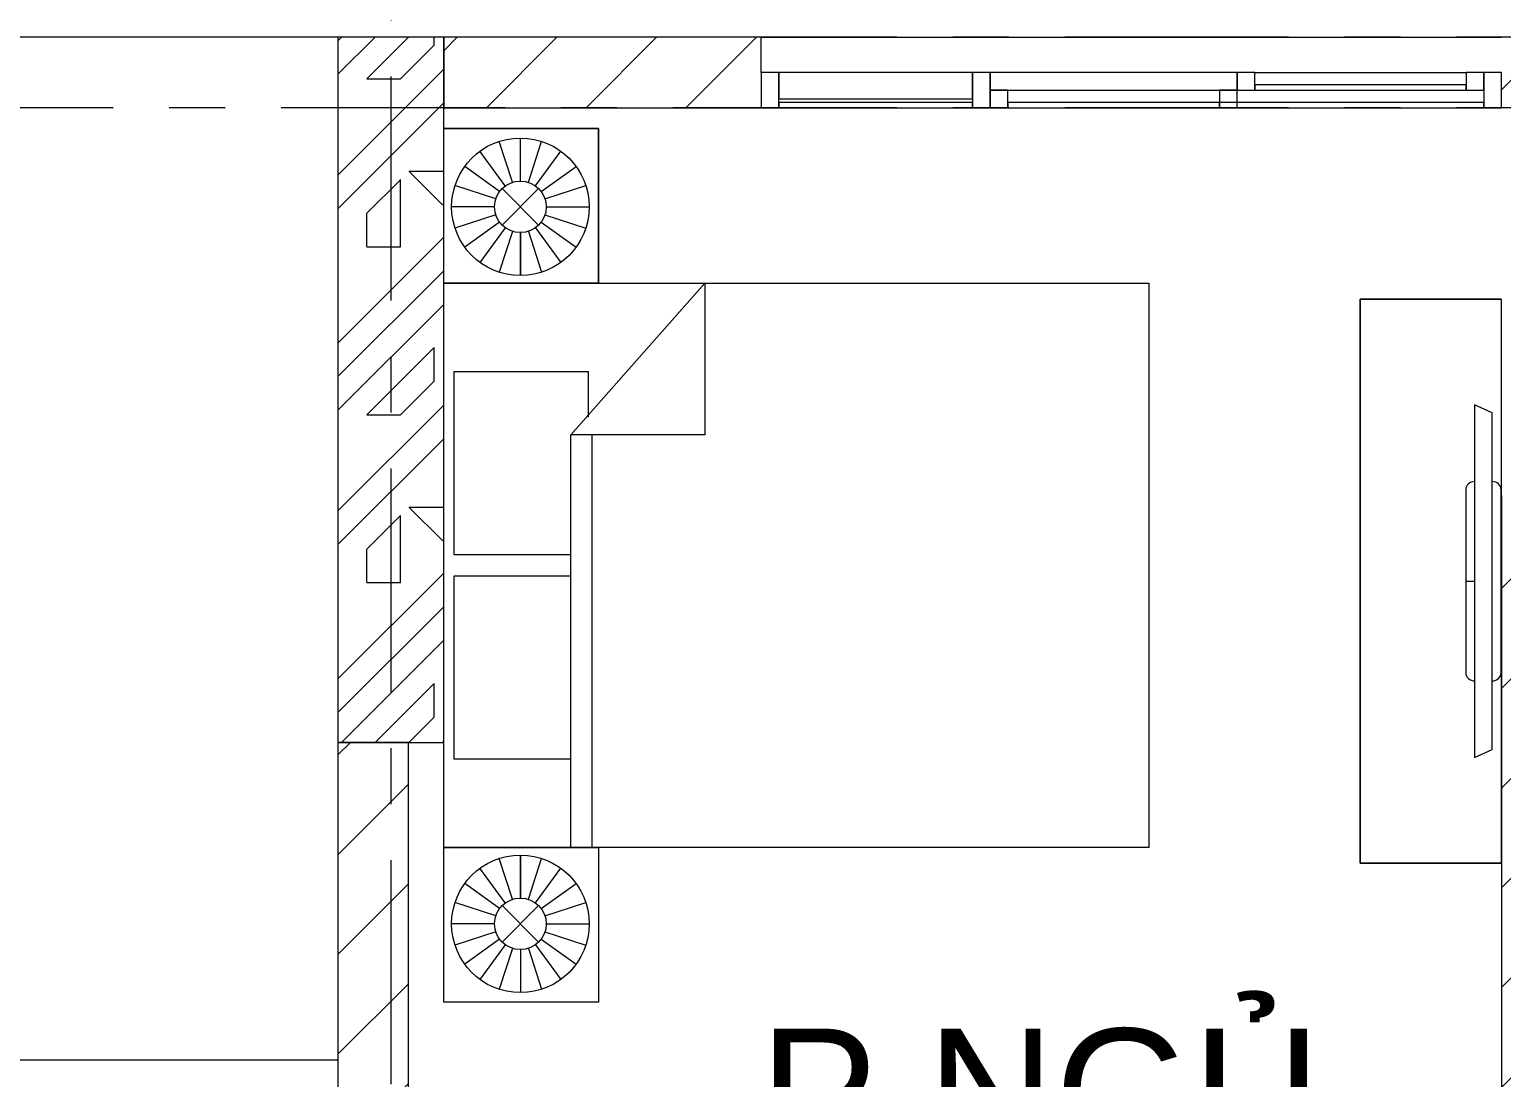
# Model space of a CAD drawing. Header units: millimetres. Extents: x -20144 to 104140, y -11426 to 48263.
# Drawn here: x 9426 to 13601, y 39650 to 42622 of the extents above; entities that cross this region are included whole.
import ezdxf

# ---------------------------------------------------------------- set-up
doc = ezdxf.new("R2010")
doc.units = ezdxf.units.MM
doc.linetypes.add('Grid Line', pattern=[22.225, 12.7, -3.175, 3.175, -3.175])
for name, color, linetype, lineweight in [('CHU', 181, 'Continuous', 5), ('CUA', 31, 'Continuous', 9), ('DIM', 1, 'Continuous', 5), ('HATCH-TUONG', 152, 'Continuous', 9), ('NET CAT', 3, 'Continuous', 5), ('NET-CAT', 3, 'Continuous', 9), ('NET-THAY', 2, 'Continuous', 15), ('THIET BI', 44, 'Continuous', 5), ('TRUC', 225, 'Continuous', 5)]:
    doc.layers.add(name, color=color, linetype=linetype, lineweight=lineweight)
doc.styles.add('Arial_2', font='arial_1.ttf', dxfattribs={"height": 360})
doc.styles.add('TA1', font='arial_1.ttf')
doc.dimstyles.new('D_200_KTx2', dxfattribs={"dimtxt": 400, "dimasz": 300, "dimexe": 300, "dimexo": 300, "dimgap": 160, "dimtad": 1, "dimdec": 0, "dimzin": 9, "dimtxsty": 'TA1', "dimblk": 'ARCHTICK', "dimcen": 1, "dimdle": 300, "dimclrd": 256, "dimclre": 256, "dimclrt": 7, "dimadec": 0, "dimazin": 0, "dimtfac": 1, "dimtdec": 0, "dimtix": 1, "dimtmove": 1, "dimatfit": 3, "dimldrblk": 'ARCHTICK', "dimfxl": 0, "dimtolj": 1, "dimtzin": 0, "dimlwd": -1, "dimlwe": -1, "dimarcsym": 0})
pattern_1 = [(45, (0, 0), (-141.4214, 141.4214), [])]

# ---------------------------------------------------------------- blocks, each defined once
blk = doc.blocks.new('X-GIUONG1 - X-GIUONG-V44-MẶT BẰNG TẦNG 4')
at = {"layer": 'THIET BI'}
for p, q in [((-800, 2000), (800, 2000)), ((-800, 0), (-800, 2000)), ((-800, 0), (-800, 2000)), ((-800, 2000), (800, 2000)), ((800, 2000), (800, 0)), ((800, 2000), (800, 0)), ((-800, 740), (-370, 740)), ((-370, 360), (-800, 740)), ((-370, 740), (-370, 360)), ((-1239, 439), (-800, 439)), ((-1239, 0), (-1239, 439)), ((-1239, 439), (-1239, 0)), ((-800, 439), (-1239, 439)), ((-800, 439), (-800, 0)), ((-800, 0), (-800, 439)), ((-370, 420), (800, 420)), ((800, 439), (1239, 439)), ((800, 0), (800, 439)), ((800, 439), (1239, 439)), ((800, 0), (800, 439)), ((1239, 439), (1239, 0)), ((1239, 439), (1239, 0)), ((-1039.2, 287), (-1076.9, 402.9)), ((-1016.6, 290.5), (-1016.6, 412.5)), ((-993.9, 287), (-956.3, 402.9)), ((-550, 410), (-420, 410)), ((-550, 30), (-550, 410)), ((993.9, 287), (956.3, 402.9)), ((1016.6, 290.5), (1016.6, 412.5)), ((1039.2, 287), (1076.9, 402.9)), ((-1059.6, 276.6), (-1131.2, 375.2)), ((-973.5, 276.6), (-901.9, 375.2)), ((800, 360), (-370, 360)), ((-30, 360), (-30, 30)), ((30, 30), (30, 360)), ((550, 360), (550, 30)), ((973.5, 276.6), (901.9, 375.2)), ((1059.6, 276.6), (1131.2, 375.2)), ((-1075.8, 260.4), (-1174.4, 332.1)), ((-957.4, 260.4), (-858.7, 332.1)), ((957.4, 260.4), (858.7, 332.1)), ((1075.8, 260.4), (1174.4, 332.1)), ((-1086.1, 240), (-1202.1, 277.7)), ((-1068.3, 269.1), (-964.8, 165.6)), ((-1068.3, 165.6), (-964.8, 269.1)), ((-947, 240), (-831, 277.7)), ((947, 240), (831, 277.7)), ((1068.3, 269.1), (964.8, 165.6)), ((1068.3, 165.6), (964.8, 269.1)), ((1086.1, 240), (1202.1, 277.7)), ((-1089.7, 217.4), (-1211.7, 217.4)), ((-943.4, 217.4), (-821.4, 217.4)), ((-821.4, 217.4), (-943.4, 217.4)), ((943.4, 217.4), (821.4, 217.4)), ((821.4, 217.4), (943.4, 217.4)), ((1089.7, 217.4), (1211.7, 217.4)), ((-1086.1, 194.8), (-1202.1, 157.1)), ((-1075.8, 174.4), (-1174.4, 102.7)), ((-957.4, 174.4), (-858.7, 102.7)), ((-947, 194.8), (-831, 157.1)), ((947, 194.8), (831, 157.1)), ((957.4, 174.4), (858.7, 102.7)), ((1075.8, 174.4), (1174.4, 102.7)), ((1086.1, 194.8), (1202.1, 157.1)), ((-1059.6, 158.2), (-1131.2, 59.5)), ((-1039.2, 147.8), (-1076.9, 31.8)), ((-1016.6, 144.2), (-1016.6, 22.2)), ((-993.9, 147.8), (-956.3, 31.8)), ((-973.5, 158.2), (-901.9, 59.5)), ((973.5, 158.2), (901.9, 59.5)), ((993.9, 147.8), (956.3, 31.8)), ((1016.6, 144.2), (1016.6, 22.2)), ((1039.2, 147.8), (1076.9, 31.8)), ((1059.6, 158.2), (1131.2, 59.5)), ((-30, 30), (-550, 30)), ((550, 30), (30, 30)), ((800, 0), (502.5, 0)), ((800, 0), (502.5, 0)), ((1239, 0), (800, 0)), ((1239, 0), (800, 0))]:
    blk.add_line(p, q, dxfattribs=at)
for centre, radius in [((-1016.6, 217.4), 195.1), ((1016.6, 217.4), 195.1), ((-1016.6, 217.4), 73.2), ((1016.6, 217.4), 73.2)]:
    blk.add_circle(centre, radius, dxfattribs=at)
blk = doc.blocks.new('X-TV1 - X-TV 4-939455-MẶT BẰNG TẦNG 4')
at = {"layer": 'THIET BI'}
for p, q in [((0, 0), (1600, 0)), ((0, -400), (0, 0)), ((0, 0), (0, -400)), ((1060, 0), (540, 0)), ((1600, 0), (1600, -400)), ((1600, -400), (1600, 0)), ((322.5, -25), (300, -75)), ((1277.5, -25), (322.5, -25)), ((1300, -75), (1277.5, -25)), ((300, -75), (1300, -75)), ((800, -100), (800, -75)), ((540, -100), (1060, -100)), ((1600, -400), (0, -400)), ((0, -400), (1600, -400))]:
    blk.add_line(p, q, dxfattribs=at)
for centre, start_param, end_param in [((540, -25), 0, 1.570796), ((1060, -25), 4.712389, 6.283185), ((540, -75), 1.570796, 3.141593), ((1060, -75), 3.141593, 4.712389)]:
    blk.add_ellipse(centre, major_axis=(0, 25), ratio=0.9, start_param=start_param, end_param=end_param, dxfattribs=at)
blk = doc.blocks.new('X-PHONG NGU 2 - X-PHONG NGU 2_Recovery_-932889-MẶT BẰNG TẦNG 4')
at = {"layer": 'CUA'}
for p, q in [((-1000, 0), (-1050, 0)), ((-1050, 0), (-1050, -100)), ((-450, 0), (-1000, 0)), ((-1000, 0), (-1000, -75)), ((-1000, -100), (-1000, 0)), ((-450, -75), (-450, 0)), ((-400, 0), (-450, 0)), ((-450, 0), (-450, -100)), ((300, 0), (-400, 0)), ((-400, 0), (-400, -50)), ((-400, -100), (-400, 0)), ((300, -50), (300, 0)), ((350, 0), (300, 0)), ((300, 0), (300, -50)), ((350, -50), (350, 0)), ((350, 0), (950, 0)), ((1000, 0), (950, 0)), ((950, 0), (950, -50)), ((1050, 0), (1000, 0)), ((1000, 0), (1000, -100)), ((1000, -50), (1000, 0)), ((1050, -100), (1050, 0)), ((950, -35), (350, -35)), ((350, -35), (350, -50)), ((950, -50), (950, -35)), ((-1000, -75), (-450, -75)), ((-400, -50), (300, -50)), ((-350, -50), (-400, -50)), ((-400, -50), (-400, -100)), ((-350, -100), (-350, -50)), ((300, -50), (250, -50)), ((250, -50), (250, -100)), ((300, -50), (350, -50)), ((300, -100), (300, -50)), ((350, -50), (950, -50)), ((950, -50), (1000, -50)), ((-1050, -100), (-1000, -100)), ((-450, -85), (-1000, -85)), ((-1000, -85), (-1000, -100)), ((-1000, -100), (-450, -100)), ((-450, -100), (-450, -85)), ((-450, -100), (-400, -100)), ((-400, -100), (-350, -100)), ((250, -85), (-350, -85)), ((-350, -85), (-350, -100)), ((-350, -100), (250, -100)), ((1000, -85), (250, -85)), ((250, -85), (250, -100)), ((250, -100), (250, -85)), ((250, -100), (1000, -100)), ((250, -100), (300, -100)), ((1000, -100), (1000, -85)), ((1000, -100), (1050, -100))]:
    blk.add_line(p, q, dxfattribs=at)
blk = doc.blocks.new('_ARCHTICK')
at = {"color": 0, "linetype": 'ByBlock', "const_width": 0.15}
blk.add_lwpolyline([(-0.5, -0.5), (0.5, 0.5)], dxfattribs=at)
blk = doc.blocks.new('*D353')
at = {"layer": 'Defpoints', "color": 0, "transparency": 16777216}
for p in [(17050.5, 44099.9), (1325.5, 42599.9), (17050.5, 42599.9)]:
    blk.add_point(p, dxfattribs=at)
at = {"layer": 'DIM', "transparency": 16777216}
for p, q in [((1325.5, 42899.9), (1325.5, 44399.9)), ((17050.5, 42899.9), (17050.5, 44399.9)), ((1025.5, 44099.9), (17350.5, 44099.9))]:
    blk.add_line(p, q, dxfattribs=at)
at = {"layer": 'DIM', "transparency": 16777216, "xscale": 300, "yscale": 300, "zscale": 300, "rotation": 180}
blk.add_blockref('_ARCHTICK', (1325.5, 44099.9), dxfattribs=at)
at = {"layer": 'DIM', "transparency": 16777216, "xscale": 300, "yscale": 300, "zscale": 300}
blk.add_blockref('_ARCHTICK', (17050.5, 44099.9), dxfattribs=at)
at = {"layer": 'DIM', "color": 7, "transparency": 16777216, "insert": (9188, 44464.2), "char_height": 400, "attachment_point": 5, "style": 'TA1'}
blk.add_mtext('\\A1;15725', dxfattribs=at)

msp = doc.modelspace()

# ---------------------------------------------------------------- hatches: boundary and pattern name
at = {"layer": 'HATCH-TUONG', "lineweight": 5}
h = msp.add_hatch(dxfattribs=at)
h.set_pattern_fill('FP_6', color=256, style=0, pattern_type=2)
h.set_pattern_definition(pattern_1)
h.paths.add_polyline_path([(10600.5, 42399.9), (11500.5, 42399.9), (11500.5, 42599.9), (10600.5, 42599.9), (10600.5, 42499.9)], flags=0)
h.paths.add_polyline_path([(13600.5, 42399.9), (13800.5, 42399.9), (13799.1, 42599.9), (13600.5, 42599.9), (13600.5, 42499.9)], flags=0)
h = msp.add_hatch(dxfattribs=at)
h.set_pattern_fill('FP_6', color=256, style=0, pattern_type=2)
h.set_pattern_definition(pattern_1)
h.paths.add_polyline_path([(13700.5, 37439.9), (13700.5, 38247.7), (13600.5, 38247.7), (13600.5, 37439.9)], flags=0)
h.paths.add_polyline_path([(13700.5, 39147.7), (13700.5, 41299.9), (13600.5, 41299.9), (13600.5, 39147.7)], flags=0)
h = msp.add_hatch(dxfattribs=at)
h.set_pattern_fill('FP_6', color=256, style=0, pattern_type=2)
h.set_pattern_definition(pattern_1)
h.paths.add_polyline_path([(10333.8, 39199.9), (10500.5, 39199.9), (10500.5, 40599.9), (10300.5, 40599.9), (10300.5, 39199.9)], flags=0)
at = {"layer": 'NET CAT'}
h = msp.add_hatch(dxfattribs=at)
h.set_pattern_fill('FP_1', color=256, style=0, pattern_type=2)
h.set_pattern_definition([(45, (95.25, 0), (-476.246, 476.246), []), (45, (190.5, 0), (-476.246, 476.246), []), (45, (0, 0), (-476.246, 476.246), []), (45, (476.25, 0), (-476.246, 476.246), []), (45, (571.5, 0), (-476.246, 476.246), []), (0, (381, 95.25), (0, 952.5), [95.25, -857.25]), (0, (476.25, 190.5), (0, 952.5), [95.25, -857.25]), (45, (381, 95.25), (0, 952.491), [134.683, -1212.342]), (45, (476.25, 95.25), (0, 952.491), [134.683, -1212.342]), (0, (381, 95.25), (0, 952.5), [95.25, -857.25]), (90, (-95.25, 95.25), (-952.5, 6e-14), [95.25, -857.25]), (90, (0, 95.25), (-952.5, 6e-14), [190.5, -762]), (45, (-95.25, 190.5), (0, 952.491), [134.683, -1212.342]), (90, (762, 381), (-952.5, 6e-14), [95.25, -857.25]), (0, (666.75, 381), (0, 952.5), [95.25, -857.25]), (45, (666.75, 381), (0, 952.491), [134.683, -1212.342]), (0, (857.25, 95.25), (0, 952.5), [95.25, -857.25]), (0, (857.25, 571.5), (0, 952.5), [95.25, -857.25]), (90, (1047.75, 666.75), (-952.5, 6e-14), [95.25, -857.25]), (45, (857.25, 571.5), (0, 952.491), [269.367, -1077.658]), (45, (952.5, 571.5), (0, 952.491), [134.683, -1212.342]), (45, (1143, 762), (0, 952.491), [134.683, -1212.342]), (0, (1143, 857.25), (0, 952.5), [95.25, -857.25]), (90, (1143, 762), (-952.5, 6e-14), [95.25, -857.25]), (0, (476.25, 762), (0, 952.5), [95.25, -857.25]), (0, (666.75, 857.25), (0, 952.5), [95.25, -857.25]), (90, (571.5, 762), (-952.5, 6e-14), [95.25, -857.25]), (90, (666.75, 762), (-952.5, 6e-14), [95.25, -857.25]), (45, (476.25, 762), (0, 952.491), [134.683, -1212.342]), (45, (666.75, 762), (0, 952.491), [134.683, -1212.342]), (135, (119, 214.8), (-952.491, 6e-14), [134.683, -1212.342]), (135, (238.1, 333.4), (-952.491, 6e-14), [134.683, -1212.342]), (135, (309.56, 404.8), (-952.491, 6e-14), [134.683, -1212.342]), (135, (333.4, 428.6), (-952.491, 6e-14), [134.683, -1212.342]), (135, (381, 476.25), (-952.491, 6e-14), [134.683, -1212.342]), (135, (404.8, 500.06), (-952.491, 6e-14), [134.683, -1212.342]), (135, (476.25, 571.5), (-952.491, 6e-14), [134.683, -1212.342]), (135, (523.9, 619.1), (-952.491, 6e-14), [134.683, -1212.342]), (45, (119, 214.8), (0, 952.491), [95.25, -1251.775]), (45, (238.1, 333.4), (0, 952.491), [67.36, -1279.665]), (45, (404.8, 500.06), (0, 952.491), [67.36, -1279.665]), (45, (309.56, 595.3), (0, 952.491), [67.36, -1279.665]), (45, (476.25, 571.5), (0, 952.491), [67.36, -1279.665]), (45, (381, 666.75), (0, 952.491), [67.36, -1279.665]), (0, (24.2, 309.5), (0, 952.5), [190.043, -762.457]), (0, (238.1, 523.9), (0, 952.5), [95.25, -857.25])])
h.paths.add_polyline_path([(10600.5, 40599.9), (10600.5, 42599.9), (10300.5, 42599.9), (10300.5, 40599.9)], flags=0)

# ---------------------------------------------------------------- linework, layer by layer
at = {"layer": 'NET CAT', "lineweight": 13}
for p, q in [((10600.5, 42599.9), (10300.5, 42599.9)), ((10300.5, 42599.9), (10300.5, 40599.9)), ((10600.5, 40599.9), (10600.5, 42599.9)), ((10300.5, 40599.9), (10600.5, 40599.9))]:
    msp.add_line(p, q, dxfattribs=at)
at = {"layer": 'NET-CAT', "lineweight": 15}
for p, q in [((11500.5, 42599.9), (10600.5, 42599.9)), ((10600.5, 42599.9), (10600.5, 42399.9)), ((11500.5, 42499.9), (11500.5, 42599.9)), ((10600.5, 42399.9), (11500.5, 42399.9)), ((13600.5, 41299.9), (13600.5, 39147.7)), ((10300.5, 40599.9), (10300.5, 39199.9)), ((10500.5, 40599.9), (10300.5, 40599.9)), ((10500.5, 39199.9), (10500.5, 40599.9))]:
    msp.add_line(p, q, dxfattribs=at)
at = {"layer": 'NET-THAY', "lineweight": 9}
for p, q in [((10300.5, 42599.9), (8100.5, 42599.9)), ((11500.5, 42599.9), (13600.5, 42599.9)), ((9260.5, 39699.9), (10300.5, 39699.9))]:
    msp.add_line(p, q, dxfattribs=at)
at = {"layer": 'TRUC', "linetype": 'Grid Line', "ltscale": 50}
for p, q in [((10450.5, 43599.9), (10450.5, -4500.1)), ((43000.5, 42599.9), (-11036.3, 42599.9)), ((43000.5, 42399.9), (-14407, 42399.9))]:
    msp.add_line(p, q, dxfattribs=at)

# ---------------------------------------------------------------- block references
at = {"color": 253, "lineweight": 9}
msp.add_blockref('X-PHONG NGU 2 - X-PHONG NGU 2_Recovery_-932889-MẶT BẰNG TẦNG 4', (12550.5, 42499.9), dxfattribs=at)
at = {"color": 253, "lineweight": 9, "rotation": 270}
for name, p in [('X-GIUONG1 - X-GIUONG-V44-MẶT BẰNG TẦNG 4', (10600.5, 41102.4)), ('X-TV1 - X-TV 4-939455-MẶT BẰNG TẦNG 4', (13599.1, 41857.4))]:
    msp.add_blockref(name, p, dxfattribs=at)

# ---------------------------------------------------------------- texts
at = {"layer": 'CHU', "color": 253, "insert": (13088, 39788.5), "char_height": 360, "width": 1577.62, "attachment_point": 3, "line_spacing_factor": 0.936439, "style": 'Arial_2'}
msp.add_mtext('\\pt2540.0016,5079.9996,7620.0012,10159.9992,12700.0008,15239.9988,17780.0004,20319.9984,22860,25400.0016,27939.9996,30480.0012,33019.9992,35560.0008,38099.9988,40640.0004,43179.9984,45720,48260.0016,50799.9996,53340.0012,55879.9992,58420.0008,60959.9988,63500.0004,66039.9984,68580,71120.0016,73659.9996,76200.0012,78739.9992,81280.0008;P.NGỦ', dxfattribs=at)

# ---------------------------------------------------------------- dimensions: what is measured, and where the dimension line sits
at = {"layer": 'DIM'}
dim = msp.add_linear_dim(base=(17050.5, 44099.9), p1=(1325.5, 42599.9), p2=(17050.5, 42599.9), dimstyle='D_200_KTx2', dxfattribs=at)
dim.commit()
dim.dimension.update_dxf_attribs({"geometry": '*D353', "text_midpoint": (9188, 44464.2)})

doc.saveas('drawing.dxf')
